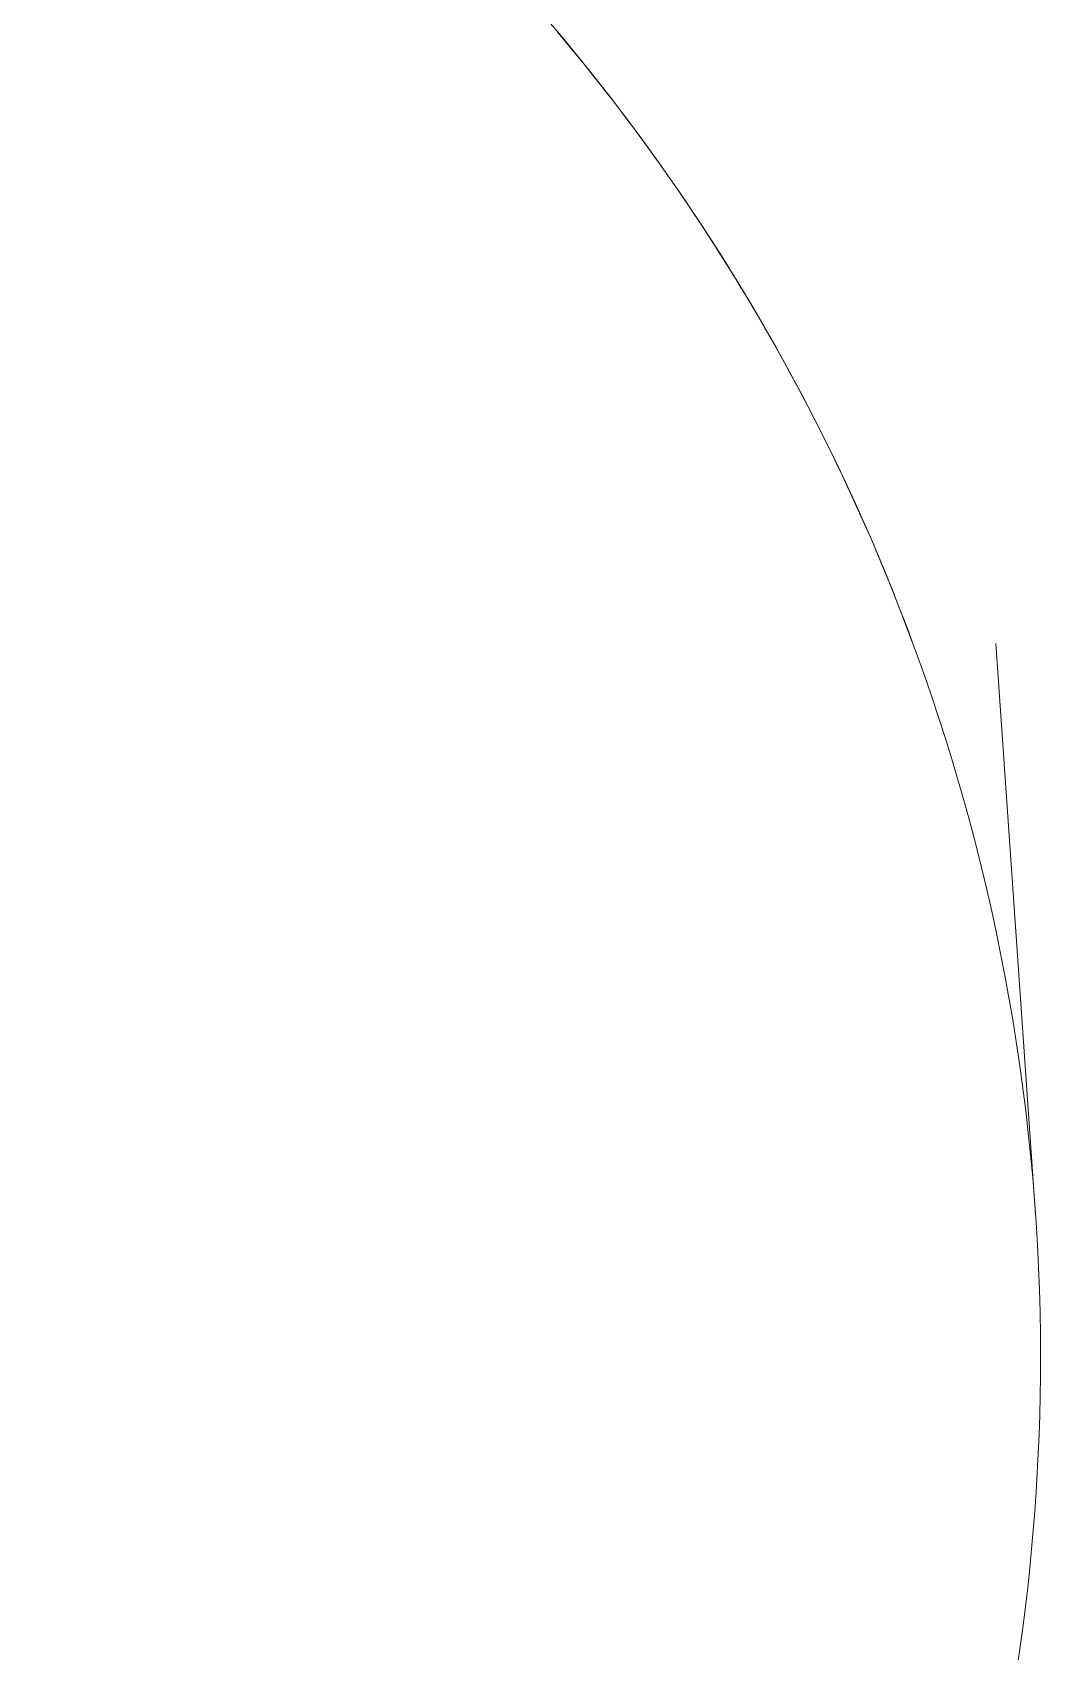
# Model space of a CAD drawing. Header units: metres. Extents: x -55 to 260, y -121 to 64.
# Drawn here: x 7.0984 to 7.1473, y 19.7354 to 19.8139 of the extents above; entities that cross this region are included whole.
import ezdxf

# ---------------------------------------------------------------- set-up
doc = ezdxf.new("R2010")
doc.units = ezdxf.units.M
doc.layers.add('0-1', color=7, linetype='Continuous', lineweight=5)
doc.layers.add('45ESTAC-1', color=253, linetype='Continuous', lineweight=5)

# ---------------------------------------------------------------- blocks, each defined once
blk = doc.blocks.new('Sign - SpeedLimit_Handicap - Handicap-V263-A1 _ A700')
at = {"layer": '45ESTAC-1'}
blk.add_line((7.147062, 19.756584), (7.145139, 19.784266), dxfattribs=at)
for start_param, end_param in [(0.279657, 2.723118), (6.213776, 6.562842), (5.619705, 6.213776)]:
    blk.add_ellipse((7.047302, 19.749655), major_axis=(0.09976, 0.00693), ratio=0.999167, start_param=start_param, end_param=end_param, dxfattribs=at)
blk = doc.blocks.new('22011_AR_rvt-1-A1 _ A700')
at = {"layer": '45ESTAC-1'}
blk.add_blockref('Sign - SpeedLimit_Handicap - Handicap-V263-A1 _ A700', (0, 0), dxfattribs=at)
blk = doc.blocks.new('Sign - SpeedLimit_Handicap - Handicap-V656-A1 _ A700')
at = {"layer": '45ESTAC-1'}
blk.add_line((7.147062, 19.756584), (7.145139, 19.784266), dxfattribs=at)
for start_param, end_param in [(0.279657, 0.628722), (6.213776, 6.562842), (5.619705, 6.213776)]:
    blk.add_ellipse((7.047302, 19.749655), major_axis=(0.09976, 0.00693), ratio=0.999167, start_param=start_param, end_param=end_param, dxfattribs=at)
blk = doc.blocks.new('22011_AR_rvt-2-A1 _ A700')
at = {"layer": '45ESTAC-1'}
blk.add_blockref('Sign - SpeedLimit_Handicap - Handicap-V656-A1 _ A700', (0, 0), dxfattribs=at)

msp = doc.modelspace()

# ---------------------------------------------------------------- block references
at = {"layer": '0-1'}
for name in ['22011_AR_rvt-2-A1 _ A700', '22011_AR_rvt-1-A1 _ A700']:
    msp.add_blockref(name, (0, 0), dxfattribs=at)

doc.saveas('drawing.dxf')
